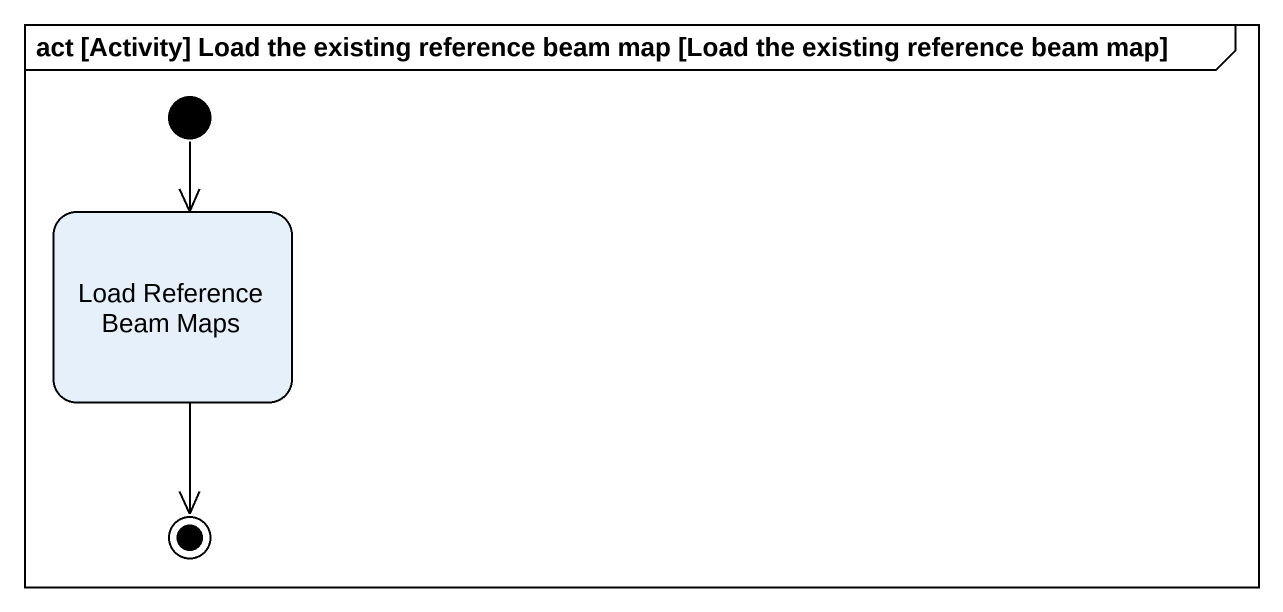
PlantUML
@startuml
mainframe act [Activity] Load the existing reference beam map [Load the existing reference beam map]
hide empty description
state "Load Reference Beam Maps" as Load_Reference_Beam_Maps
[*] --> Load_Reference_Beam_Maps
Load_Reference_Beam_Maps --> [*]
@enduml
